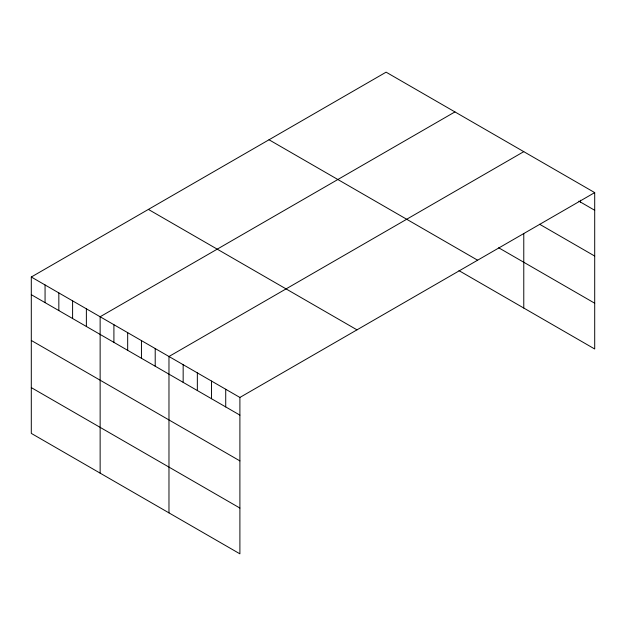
<?xml version="1.0" encoding="UTF-8"?>
<svg xmlns="http://www.w3.org/2000/svg" width="626" height="626" viewBox="0 0 626 626"><rect width="100%" height="100%" fill="white"/><g stroke="black" fill="none" stroke-linecap="round" stroke-linejoin="round"><path stroke-width="0.94" d="M594.7 192.605L239.899 397.447L239.899 553.83L31.3 433.395L31.3 277.013L386.101 72.17L594.7 192.605L594.7 348.987L458.983 270.635M454.938 111.913L100.137 316.756L100.137 473.139M523.774 151.656L168.973 356.499L168.973 512.882M578.847 201.118L594.7 210.273M539.628 224.257L594.7 256.05M498.672 247.771L594.7 303.211M269.016 139.77L477.615 260.205M148.385 209.413L356.984 329.847M31.3 277.013L239.899 397.447M31.3 294.682L239.899 415.116M31.3 340.458L239.899 460.892M31.3 387.619L239.899 508.054M580.513 200.226L580.513 202.088M523.774 233.6L523.774 308.039M225.72 389.255L225.72 406.923M211.533 381.07L211.533 398.739M197.346 372.877L197.346 390.546M183.16 364.684L183.16 382.361M155.209 348.549L155.209 366.218M141.445 340.599L141.445 358.268M127.673 332.649L127.673 350.325M113.909 324.706L113.909 342.375M86.372 308.806L86.372 326.475M72.6 300.856L72.6 318.524M58.836 292.905L58.836 310.582M45.064 284.963L45.064 302.632"/></g></svg>
